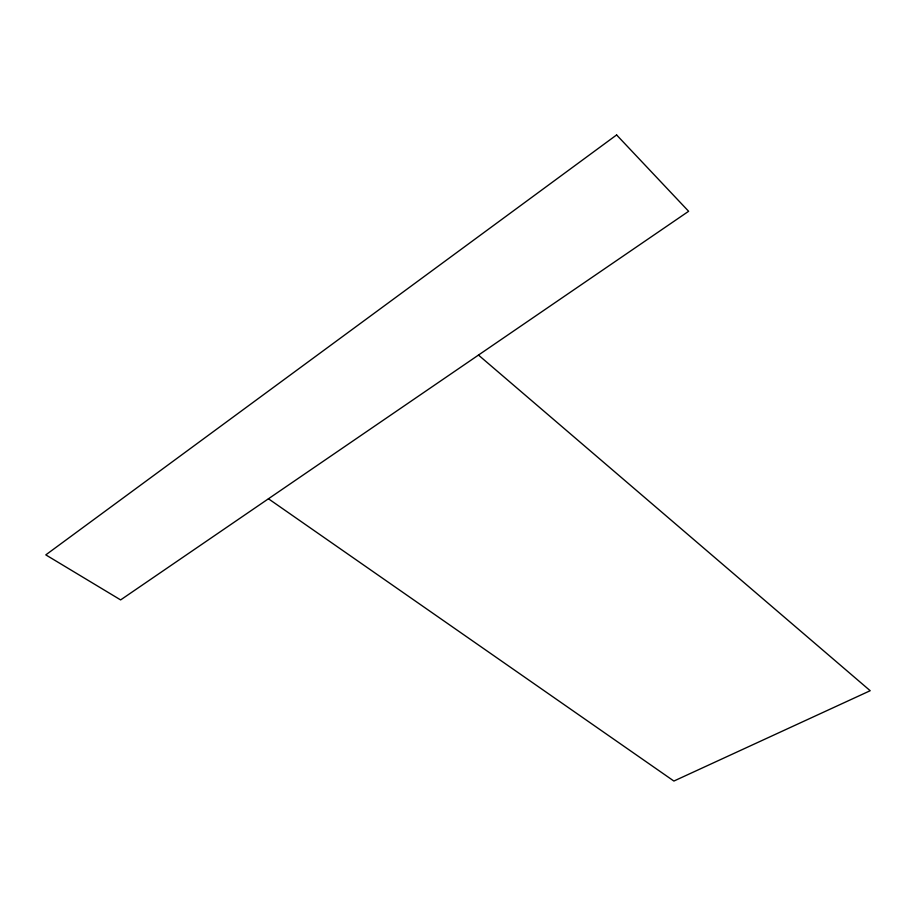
<?xml version="1.0" encoding="UTF-8"?>
<svg xmlns="http://www.w3.org/2000/svg" width="916" height="916" viewBox="0 0 916 916"><rect width="100%" height="100%" fill="white"/><g stroke="black" fill="none" stroke-linecap="round" stroke-linejoin="round"><path stroke-width="1.37" d="M268.445 498.773L673.89 781.05L870.2 690.71L478.473 355.076M616.605 134.95L45.8 554.878L120.626 599.911L688.626 211.287L616.605 134.95"/></g></svg>
